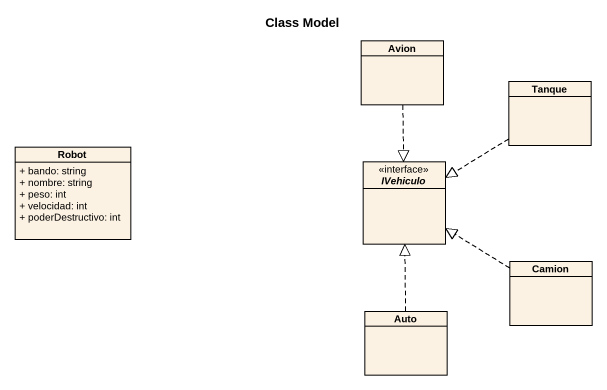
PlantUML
@startuml
title Class Model
hide circle
hide empty members
skinparam classAttributeIconSize 0
class Avion
class Tanque
class Robot {
  + bando: string
  + nombre: string
  + peso: int
  + velocidad: int
  + poderDestructivo: int
}
interface IVehiculo <<interface>>
class Camion
class Auto
Avion ..|> IVehiculo
Tanque ..|> IVehiculo
Camion .up.|> IVehiculo
Auto .up.|> IVehiculo
@enduml
